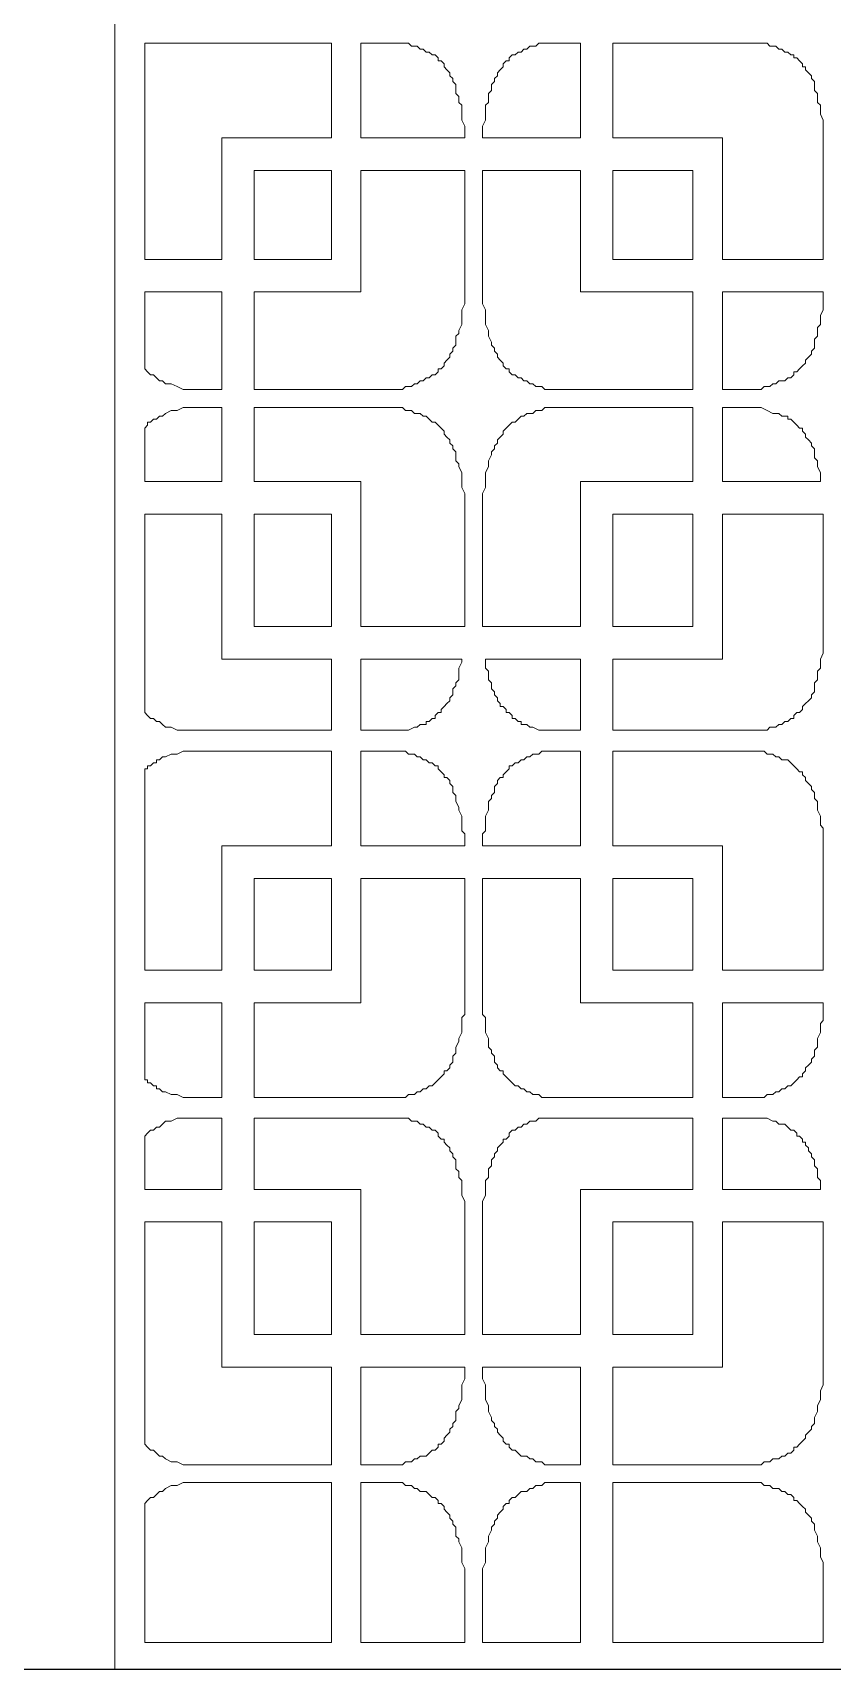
# Model space of a CAD drawing. Extents: x -66030 to 95157, y -13132 to 45879.
# Drawn here: x 63540 to 64594, y 24423 to 26581 of the extents above; entities that cross this region are included whole.
import ezdxf

# ---------------------------------------------------------------- set-up
doc = ezdxf.new("R2010")
doc.units = 0
doc.header["$LTSCALE"] = 100
doc.header["$MEASUREMENT"] = 0
doc.layers.get('0').update_dxf_attribs({"linetype": 'CONTINUOUS'})
doc.layers.add('3', color=11, linetype='CONTINUOUS')

msp = doc.modelspace()

# ---------------------------------------------------------------- linework, layer by layer
at = {"lineweight": 0}
for points in [[(65531.4, 28258.2), (65539.2, 28258.2), (65539.2, 24422.6), (65531.4, 24422.6), (65531.4, 24422.6), (63648.7, 24422.6), (63648.7, 24422.6), (63648.7, 28258.2), (63648.7, 28258.2), (65531.4, 28258.2), (65531.4, 28258.2)], [(63687.8, 26281.8), (63687.8, 26567), (63933.9, 26567), (63933.9, 26442), (63789.3, 26442), (63789.3, 26281.8), (63687.8, 26281.8)], [(64109.6, 26442), (64109.6, 26449.8), (64109.6, 26457.6), (64105.7, 26465.4), (64105.7, 26473.2), (64105.7, 26477.1), (64105.7, 26484.9), (64101.8, 26488.8), (64101.8, 26496.6), (64097.9, 26500.5), (64097.9, 26504.5), (64097.9, 26512.3), (64094, 26516.2), (64094, 26520.1), (64090.1, 26524), (64090.1, 26527.9), (64086.2, 26531.8), (64082.3, 26535.7), (64082.3, 26539.6), (64078.4, 26543.5), (64074.5, 26543.5), (64074.5, 26547.4), (64070.6, 26551.3), (64066.7, 26551.3), (64062.7, 26555.2), (64058.8, 26555.2), (64054.9, 26559.1), (64051, 26559.1), (64047.1, 26563), (64043.2, 26563), (64039.3, 26563), (64035.4, 26567), (64031.5, 26567), (64027.6, 26567), (63972.9, 26567), (63972.9, 26442), (64109.6, 26442)], [(64262, 26567), (64215.1, 26567), (64211.2, 26567), (64207.3, 26567), (64203.4, 26563), (64199.5, 26563), (64195.6, 26563), (64191.6, 26559.1), (64187.7, 26559.1), (64183.8, 26555.2), (64179.9, 26555.2), (64176, 26551.3), (64172.1, 26551.3), (64168.2, 26547.4), (64168.2, 26543.5), (64164.3, 26543.5), (64160.4, 26539.6), (64160.4, 26535.7), (64156.5, 26531.8), (64152.6, 26527.9), (64152.6, 26524), (64148.7, 26520.1), (64148.7, 26516.2), (64144.8, 26512.3), (64144.8, 26504.5), (64140.9, 26500.5), (64140.9, 26496.6), (64140.9, 26488.8), (64137, 26484.9), (64137, 26477.1), (64137, 26473.2), (64137, 26465.4), (64133.1, 26457.6), (64133.1, 26449.8), (64133.1, 26442), (64262, 26442), (64262, 26567)], [(64582.2, 26457.6), (64582.2, 26281.8), (64449.4, 26281.8), (64449.4, 26442), (64304.9, 26442), (64304.9, 26567), (64441.6, 26567), (64500.2, 26567), (64504.1, 26567), (64508, 26567), (64511.9, 26563), (64515.8, 26563), (64519.7, 26563), (64523.7, 26559.1), (64527.6, 26559.1), (64531.5, 26555.2), (64535.4, 26555.2), (64539.3, 26551.3), (64543.2, 26551.3), (64543.2, 26547.4), (64547.1, 26547.4), (64551, 26543.5), (64554.9, 26539.6), (64554.9, 26535.7), (64558.8, 26535.7), (64558.8, 26531.8), (64562.7, 26527.9), (64566.6, 26524), (64566.6, 26520.1), (64570.5, 26516.2), (64570.5, 26508.4), (64570.5, 26504.5), (64574.4, 26500.5), (64574.4, 26496.6), (64574.4, 26488.8), (64578.3, 26484.9), (64578.3, 26477.1), (64578.3, 26473.2), (64582.2, 26465.4), (64582.2, 26457.6)], [(64109.6, 26399), (64109.6, 26262.3), (64109.6, 26262.3), (64109.6, 26262.3), (64109.6, 26262.3), (64109.6, 26258.4), (64109.6, 26258.4), (64109.6, 26258.4), (64109.6, 26258.4), (64109.6, 26258.4), (64109.6, 26258.4), (64109.6, 26258.4), (64109.6, 26254.5), (64109.6, 26254.5), (64109.6, 26254.5), (64109.6, 26254.5), (64109.6, 26254.5), (64109.6, 26254.5), (64109.6, 26254.5), (64109.6, 26254.5), (64109.6, 26250.6), (64109.6, 26250.6), (64109.6, 26250.6), (64109.6, 26250.6), (64109.6, 26250.6), (64109.6, 26250.6), (64109.6, 26250.6), (64109.6, 26250.6), (64109.6, 26246.7), (64109.6, 26246.7), (64109.6, 26246.7), (64109.6, 26246.7), (64109.6, 26246.7), (64109.6, 26246.7), (64109.6, 26246.7), (64109.6, 26246.7), (64109.6, 26242.8), (64109.6, 26242.8), (64109.6, 26242.8), (64109.6, 26242.8), (64109.6, 26242.8), (64109.6, 26242.8), (64109.6, 26242.8), (64109.6, 26238.8), (64109.6, 26238.8), (64109.6, 26238.8), (64109.6, 26238.8), (64109.6, 26238.8), (64109.6, 26238.8), (64109.6, 26238.8), (64109.6, 26238.8), (64109.6, 26234.9), (64109.6, 26234.9), (64109.6, 26234.9), (64109.6, 26234.9), (64109.6, 26234.9), (64109.6, 26234.9), (64109.6, 26234.9), (64109.6, 26234.9), (64109.6, 26231), (64109.6, 26231), (64109.6, 26231), (64109.6, 26231), (64109.6, 26231), (64109.6, 26231), (64109.6, 26231), (64109.6, 26223.2), (64105.7, 26215.4), (64105.7, 26207.6), (64105.7, 26203.7), (64105.7, 26195.9), (64101.8, 26188.1), (64101.8, 26184.2), (64097.9, 26180.3), (64097.9, 26172.4), (64097.9, 26168.5), (64094, 26164.6), (64094, 26160.7), (64090.1, 26156.8), (64090.1, 26152.9), (64086.2, 26149), (64082.3, 26145.1), (64082.3, 26141.2), (64078.4, 26137.3), (64074.5, 26137.3), (64074.5, 26133.4), (64070.6, 26129.5), (64066.7, 26129.5), (64062.7, 26125.6), (64058.8, 26125.6), (64054.9, 26121.7), (64051, 26121.7), (64047.1, 26117.8), (64043.2, 26117.8), (64039.3, 26113.9), (64035.4, 26113.9), (64031.5, 26113.9), (64027.6, 26110), (63965.1, 26110), (63832.3, 26110), (63832.3, 26238.8), (63972.9, 26238.8), (63972.9, 26399), (64109.6, 26399)], [(63832.3, 26281.8), (63933.9, 26281.8), (63933.9, 26399), (63832.3, 26399), (63832.3, 26281.8)], [(64133.1, 26262.3), (64133.1, 26399), (64262, 26399), (64262, 26238.8), (64410.4, 26238.8), (64410.4, 26110), (64273.7, 26110), (64215.1, 26110), (64211.2, 26113.9), (64207.3, 26113.9), (64203.4, 26113.9), (64199.5, 26117.8), (64195.6, 26117.8), (64191.6, 26121.7), (64187.7, 26121.7), (64183.8, 26125.6), (64179.9, 26125.6), (64176, 26129.5), (64172.1, 26129.5), (64168.2, 26133.4), (64168.2, 26137.3), (64164.3, 26137.3), (64160.4, 26141.2), (64160.4, 26145.1), (64156.5, 26149), (64152.6, 26152.9), (64152.6, 26156.8), (64148.7, 26160.7), (64148.7, 26164.6), (64144.8, 26168.5), (64144.8, 26172.4), (64140.9, 26180.3), (64140.9, 26184.2), (64140.9, 26188.1), (64137, 26195.9), (64137, 26203.7), (64137, 26207.6), (64137, 26215.4), (64133.1, 26223.2), (64133.1, 26231), (64133.1, 26231), (64133.1, 26231), (64133.1, 26231), (64133.1, 26231), (64133.1, 26231), (64133.1, 26231), (64133.1, 26234.9), (64133.1, 26234.9), (64133.1, 26234.9), (64133.1, 26234.9), (64133.1, 26234.9), (64133.1, 26234.9), (64133.1, 26234.9), (64133.1, 26234.9), (64133.1, 26238.8), (64133.1, 26238.8), (64133.1, 26238.8), (64133.1, 26238.8), (64133.1, 26238.8), (64133.1, 26238.8), (64133.1, 26238.8), (64133.1, 26238.8), (64133.1, 26242.8), (64133.1, 26242.8), (64133.1, 26242.8), (64133.1, 26242.8), (64133.1, 26242.8), (64133.1, 26242.8), (64133.1, 26242.8), (64133.1, 26246.7), (64133.1, 26246.7), (64133.1, 26246.7), (64133.1, 26246.7), (64133.1, 26246.7), (64133.1, 26246.7), (64133.1, 26246.7), (64133.1, 26246.7), (64133.1, 26250.6), (64133.1, 26250.6), (64133.1, 26250.6), (64133.1, 26250.6), (64133.1, 26250.6), (64133.1, 26250.6), (64133.1, 26250.6), (64133.1, 26250.6), (64133.1, 26254.5), (64133.1, 26254.5), (64133.1, 26254.5), (64133.1, 26254.5), (64133.1, 26254.5), (64133.1, 26254.5), (64133.1, 26254.5), (64133.1, 26254.5), (64133.1, 26258.4), (64133.1, 26258.4), (64133.1, 26258.4), (64133.1, 26258.4), (64133.1, 26258.4), (64133.1, 26258.4), (64133.1, 26258.4), (64133.1, 26262.3), (64133.1, 26262.3), (64133.1, 26262.3), (64133.1, 26262.3)], [(64304.9, 26399), (64410.4, 26399), (64410.4, 26281.8), (64304.9, 26281.8), (64304.9, 26399)], [(63687.8, 26137.3), (63687.8, 26238.8), (63789.3, 26238.8), (63789.3, 26110), (63738.6, 26110), (63730.7, 26113.9), (63722.9, 26117.8), (63715.1, 26117.8), (63711.2, 26121.7), (63707.3, 26121.7), (63703.4, 26125.6), (63703.4, 26125.6), (63699.5, 26129.5), (63695.6, 26129.5), (63691.7, 26133.4), (63691.7, 26133.4), (63687.8, 26137.3)], [(64582.2, 26238.8), (64582.2, 26223.2), (64582.2, 26215.4), (64578.3, 26207.6), (64578.3, 26203.7), (64578.3, 26195.9), (64574.4, 26192), (64574.4, 26184.2), (64574.4, 26180.3), (64570.5, 26176.4), (64570.5, 26168.5), (64570.5, 26164.6), (64566.6, 26160.7), (64566.6, 26156.8), (64562.7, 26152.9), (64558.8, 26149), (64558.8, 26145.1), (64554.9, 26141.2), (64554.9, 26141.2), (64551, 26137.3), (64547.1, 26133.4), (64543.2, 26133.4), (64543.2, 26129.5), (64539.3, 26125.6), (64535.4, 26125.6), (64531.5, 26121.7), (64527.6, 26121.7), (64523.7, 26121.7), (64519.7, 26117.8), (64515.8, 26117.8), (64511.9, 26113.9), (64508, 26113.9), (64504.1, 26113.9), (64500.2, 26110), (64449.4, 26110), (64449.4, 26238.8), (64582.2, 26238.8)], [(63687.8, 25988.9), (63687.8, 26059.2), (63691.7, 26063.1), (63691.7, 26067), (63695.6, 26067), (63699.5, 26070.9), (63703.4, 26070.9), (63703.4, 26070.9), (63707.3, 26074.8), (63711.2, 26074.8), (63715.1, 26078.7), (63722.9, 26082.6), (63730.7, 26082.6), (63738.6, 26086.5), (63789.3, 26086.5), (63789.3, 25988.9), (63687.8, 25988.9)], [(64109.6, 25934.2), (64109.6, 25809.2), (64109.6, 25809.2), (64109.6, 25809.2), (64109.6, 25809.2), (64109.6, 25809.2), (64109.6, 25809.2), (64109.6, 25809.2), (64109.6, 25809.2), (64109.6, 25809.2), (64109.6, 25809.2), (64109.6, 25809.2), (64109.6, 25809.2), (64109.6, 25809.2), (64109.6, 25809.2), (64109.6, 25805.3), (64109.6, 25805.3), (64109.6, 25805.3), (64109.6, 25805.3), (64109.6, 25805.3), (64109.6, 25805.3), (64109.6, 25805.3), (64109.6, 25805.3), (64109.6, 25805.3), (64109.6, 25805.3), (64109.6, 25805.3), (64109.6, 25805.3), (64109.6, 25805.3), (64109.6, 25805.3), (64109.6, 25805.3), (64109.6, 25805.3), (64109.6, 25805.3), (64109.6, 25805.3), (64109.6, 25805.3), (64109.6, 25805.3), (64109.6, 25801.4), (64109.6, 25801.4), (64109.6, 25801.4), (64109.6, 25801.4), (64109.6, 25801.4), (64109.6, 25801.4), (64109.6, 25801.4), (64109.6, 25801.4), (64109.6, 25801.4), (64109.6, 25801.4), (64109.6, 25801.4), (64109.6, 25801.4), (64109.6, 25801.4), (64109.6, 25801.4), (64109.6, 25801.4), (64109.6, 25801.4), (64109.6, 25801.4), (64109.6, 25801.4), (64109.6, 25801.4), (64109.6, 25801.4), (64109.6, 25797.5), (64109.6, 25797.5), (64109.6, 25797.5), (64109.6, 25797.5), (64109.6, 25797.5), (64109.6, 25797.5), (64109.6, 25797.5), (64109.6, 25797.5), (64109.6, 25797.5), (64109.6, 25797.5), (64109.6, 25797.5), (63972.9, 25797.5), (63972.9, 25988.9), (63832.3, 25988.9), (63832.3, 26086.5), (63965.1, 26086.5), (64027.6, 26086.5), (64031.5, 26082.6), (64035.4, 26082.6), (64039.3, 26082.6), (64043.2, 26078.7), (64047.1, 26078.7), (64051, 26078.7), (64054.9, 26074.8), (64058.8, 26074.8), (64062.7, 26070.9), (64066.7, 26067), (64070.6, 26067), (64074.5, 26063.1), (64074.5, 26063.1), (64078.4, 26059.2), (64082.3, 26055.3), (64082.3, 26051.4), (64086.2, 26047.5), (64090.1, 26043.6), (64090.1, 26039.6), (64094, 26035.7), (64094, 26031.8), (64097.9, 26027.9), (64097.9, 26024), (64097.9, 26016.2), (64101.8, 26012.3), (64101.8, 26008.4), (64105.7, 26000.6), (64105.7, 25996.7), (64105.7, 25988.9), (64105.7, 25981.1), (64109.6, 25973.2), (64109.6, 25965.4), (64109.6, 25934.2)], [(64133.1, 25809.2), (64133.1, 25934.2), (64133.1, 25965.4), (64133.1, 25973.2), (64137, 25981.1), (64137, 25988.9), (64137, 25996.7), (64137, 26000.6), (64140.9, 26008.4), (64140.9, 26012.3), (64140.9, 26016.2), (64144.8, 26024), (64144.8, 26027.9), (64148.7, 26031.8), (64148.7, 26035.7), (64152.6, 26039.6), (64152.6, 26043.6), (64156.5, 26047.5), (64160.4, 26051.4), (64160.4, 26055.3), (64164.3, 26059.2), (64168.2, 26063.1), (64168.2, 26063.1), (64172.1, 26067), (64176, 26067), (64179.9, 26070.9), (64183.8, 26074.8), (64187.7, 26074.8), (64191.6, 26078.7), (64195.6, 26078.7), (64199.5, 26078.7), (64203.4, 26082.6), (64207.3, 26082.6), (64211.2, 26082.6), (64215.1, 26086.5), (64273.7, 26086.5), (64410.4, 26086.5), (64410.4, 25988.9), (64262, 25988.9), (64262, 25797.5), (64133.1, 25797.5), (64133.1, 25797.5), (64133.1, 25797.5), (64133.1, 25797.5), (64133.1, 25797.5), (64133.1, 25797.5), (64133.1, 25797.5), (64133.1, 25797.5), (64133.1, 25797.5), (64133.1, 25797.5), (64133.1, 25797.5), (64133.1, 25801.4), (64133.1, 25801.4), (64133.1, 25801.4), (64133.1, 25801.4), (64133.1, 25801.4), (64133.1, 25801.4), (64133.1, 25801.4), (64133.1, 25801.4), (64133.1, 25801.4), (64133.1, 25801.4), (64133.1, 25801.4), (64133.1, 25801.4), (64133.1, 25801.4), (64133.1, 25801.4), (64133.1, 25801.4), (64133.1, 25801.4), (64133.1, 25801.4), (64133.1, 25801.4), (64133.1, 25801.4), (64133.1, 25801.4), (64133.1, 25805.3), (64133.1, 25805.3), (64133.1, 25805.3), (64133.1, 25805.3), (64133.1, 25805.3), (64133.1, 25805.3), (64133.1, 25805.3), (64133.1, 25805.3), (64133.1, 25805.3), (64133.1, 25805.3), (64133.1, 25805.3), (64133.1, 25805.3), (64133.1, 25805.3), (64133.1, 25805.3), (64133.1, 25805.3), (64133.1, 25805.3), (64133.1, 25805.3), (64133.1, 25805.3), (64133.1, 25805.3), (64133.1, 25805.3), (64133.1, 25809.2), (64133.1, 25809.2), (64133.1, 25809.2), (64133.1, 25809.2), (64133.1, 25809.2), (64133.1, 25809.2), (64133.1, 25809.2), (64133.1, 25809.2), (64133.1, 25809.2), (64133.1, 25809.2), (64133.1, 25809.2), (64133.1, 25809.2), (64133.1, 25809.2), (64133.1, 25809.2)], [(64578.3, 25988.9), (64578.3, 25996.7), (64578.3, 26000.6), (64574.4, 26008.4), (64574.4, 26012.3), (64574.4, 26016.2), (64570.5, 26020.1), (64570.5, 26027.9), (64570.5, 26031.8), (64566.6, 26035.7), (64566.6, 26039.6), (64562.7, 26043.6), (64562.7, 26043.6), (64558.8, 26047.5), (64558.8, 26051.4), (64554.9, 26055.3), (64554.9, 26059.2), (64551, 26059.2), (64547.1, 26063.1), (64547.1, 26063.1), (64543.2, 26067), (64539.3, 26070.9), (64535.4, 26070.9), (64535.4, 26074.8), (64531.5, 26074.8), (64527.6, 26074.8), (64523.7, 26078.7), (64519.7, 26078.7), (64515.8, 26078.7), (64508, 26082.6), (64500.2, 26086.5), (64449.4, 26086.5), (64449.4, 25988.9), (64578.3, 25988.9)], [(63687.8, 25684.2), (63687.8, 25945.9), (63789.3, 25945.9), (63789.3, 25754.5), (63933.9, 25754.5), (63933.9, 25660.8), (63797.1, 25660.8), (63738.6, 25660.8), (63730.7, 25660.8), (63722.9, 25664.7), (63715.1, 25664.7), (63711.2, 25668.6), (63707.3, 25672.5), (63703.4, 25672.5), (63703.4, 25672.5), (63699.5, 25676.4), (63695.6, 25676.4), (63691.7, 25680.3), (63691.7, 25680.3), (63687.8, 25684.2)], [(63933.9, 25797.5), (63832.3, 25797.5), (63832.3, 25945.9), (63933.9, 25945.9), (63933.9, 25797.5)], [(64582.2, 25945.9), (64582.2, 25770.1), (64582.2, 25762.3), (64578.3, 25754.5), (64578.3, 25750.6), (64578.3, 25742.8), (64574.4, 25738.9), (64574.4, 25731.1), (64574.4, 25727.2), (64570.5, 25723.3), (64570.5, 25719.4), (64570.5, 25711.5), (64566.6, 25707.6), (64566.6, 25703.7), (64562.7, 25699.8), (64558.8, 25695.9), (64558.8, 25695.9), (64554.9, 25692), (64554.9, 25688.1), (64551, 25684.2), (64547.1, 25684.2), (64543.2, 25680.3), (64543.2, 25676.4), (64539.3, 25676.4), (64535.4, 25672.5), (64531.5, 25672.5), (64527.6, 25668.6), (64523.7, 25668.6), (64519.7, 25664.7), (64515.8, 25664.7), (64511.9, 25664.7), (64508, 25660.8), (64504.1, 25660.8), (64500.2, 25660.8), (64441.6, 25660.8), (64304.9, 25660.8), (64304.9, 25754.5), (64449.4, 25754.5), (64449.4, 25945.9), (64582.2, 25945.9)], [(64410.4, 25945.9), (64410.4, 25797.5), (64304.9, 25797.5), (64304.9, 25945.9), (64410.4, 25945.9)], [(63972.9, 25660.8), (64027.6, 25660.8), (64035.4, 25660.8), (64043.2, 25664.7), (64047.1, 25664.7), (64051, 25668.6), (64054.9, 25668.6), (64058.8, 25668.6), (64058.8, 25672.5), (64062.7, 25672.5), (64066.7, 25676.4), (64070.6, 25676.4), (64070.6, 25680.3), (64074.5, 25684.2), (64078.4, 25684.2), (64078.4, 25688.1), (64082.3, 25692), (64082.3, 25692), (64086.2, 25695.9), (64090.1, 25699.8), (64090.1, 25703.7), (64094, 25707.6), (64094, 25711.5), (64094, 25715.4), (64097.9, 25719.4), (64097.9, 25723.3), (64101.8, 25727.2), (64101.8, 25731.1), (64101.8, 25738.9), (64101.8, 25742.8), (64105.7, 25750.6), (64105.7, 25754.5), (63972.9, 25754.5), (63972.9, 25660.8)], [(64137, 25754.5), (64137, 25750.6), (64137, 25742.8), (64140.9, 25738.9), (64140.9, 25731.1), (64140.9, 25727.2), (64144.8, 25723.3), (64144.8, 25719.4), (64144.8, 25715.4), (64148.7, 25711.5), (64148.7, 25707.6), (64152.6, 25703.7), (64152.6, 25699.8), (64156.5, 25695.9), (64156.5, 25692), (64160.4, 25692), (64164.3, 25688.1), (64164.3, 25684.2), (64168.2, 25684.2), (64172.1, 25680.3), (64172.1, 25676.4), (64176, 25676.4), (64179.9, 25672.5), (64183.8, 25672.5), (64183.8, 25668.6), (64187.7, 25668.6), (64191.6, 25668.6), (64195.6, 25664.7), (64199.5, 25664.7), (64207.3, 25660.8), (64215.1, 25660.8), (64262, 25660.8), (64262, 25754.5), (64137, 25754.5)], [(63687.8, 25344.4), (63687.8, 25610), (63691.7, 25610), (63691.7, 25613.9), (63695.6, 25613.9), (63699.5, 25617.8), (63703.4, 25617.8), (63703.4, 25621.7), (63707.3, 25621.7), (63711.2, 25625.6), (63715.1, 25625.6), (63722.9, 25629.5), (63730.7, 25629.5), (63738.6, 25633.4), (63797.1, 25633.4), (63933.9, 25633.4), (63933.9, 25508.4), (63789.3, 25508.4), (63789.3, 25344.4), (63687.8, 25344.4)], [(64109.6, 25508.4), (64109.6, 25516.2), (64109.6, 25524.1), (64105.7, 25528), (64105.7, 25535.8), (64105.7, 25543.6), (64105.7, 25547.5), (64101.8, 25555.3), (64101.8, 25559.2), (64097.9, 25567), (64097.9, 25570.9), (64097.9, 25574.8), (64094, 25578.7), (64094, 25586.6), (64090.1, 25590.5), (64090.1, 25594.4), (64086.2, 25598.3), (64082.3, 25598.3), (64082.3, 25602.2), (64078.4, 25606.1), (64074.5, 25610), (64074.5, 25613.9), (64070.6, 25613.9), (64066.7, 25617.8), (64062.7, 25617.8), (64058.8, 25621.7), (64054.9, 25621.7), (64051, 25625.6), (64047.1, 25625.6), (64043.2, 25629.5), (64039.3, 25629.5), (64035.4, 25629.5), (64031.5, 25633.4), (64027.6, 25633.4), (63972.9, 25633.4), (63972.9, 25508.4), (64109.6, 25508.4)], [(64262, 25633.4), (64215.1, 25633.4), (64211.2, 25633.4), (64207.3, 25629.5), (64203.4, 25629.5), (64199.5, 25629.5), (64195.6, 25625.6), (64191.6, 25625.6), (64187.7, 25621.7), (64183.8, 25621.7), (64179.9, 25617.8), (64176, 25617.8), (64172.1, 25613.9), (64168.2, 25613.9), (64168.2, 25610), (64164.3, 25606.1), (64160.4, 25602.2), (64160.4, 25598.3), (64156.5, 25598.3), (64152.6, 25594.4), (64152.6, 25590.5), (64148.7, 25586.6), (64148.7, 25578.7), (64144.8, 25574.8), (64144.8, 25570.9), (64140.9, 25567), (64140.9, 25559.2), (64140.9, 25555.3), (64137, 25547.5), (64137, 25543.6), (64137, 25535.8), (64137, 25528), (64133.1, 25524.1), (64133.1, 25516.2), (64133.1, 25508.4), (64262, 25508.4), (64262, 25633.4)], [(64582.2, 25524.1), (64582.2, 25344.4), (64449.4, 25344.4), (64449.4, 25508.4), (64304.9, 25508.4), (64304.9, 25633.4), (64441.6, 25633.4), (64500.2, 25633.4), (64504.1, 25633.4), (64508, 25629.5), (64511.9, 25629.5), (64515.8, 25629.5), (64519.7, 25625.6), (64523.7, 25625.6), (64527.6, 25621.7), (64531.5, 25621.7), (64535.4, 25621.7), (64539.3, 25617.8), (64543.2, 25613.9), (64543.2, 25613.9), (64547.1, 25610), (64551, 25606.1), (64554.9, 25606.1), (64554.9, 25602.2), (64558.8, 25598.3), (64558.8, 25594.4), (64562.7, 25590.5), (64566.6, 25586.6), (64566.6, 25582.6), (64570.5, 25578.7), (64570.5, 25574.8), (64570.5, 25570.9), (64574.4, 25567), (64574.4, 25559.2), (64574.4, 25555.3), (64578.3, 25547.5), (64578.3, 25543.6), (64578.3, 25535.8), (64582.2, 25531.9), (64582.2, 25524.1)], [(64109.6, 25465.5), (64109.6, 25328.8), (64109.6, 25324.9), (64109.6, 25324.9), (64109.6, 25324.9), (64109.6, 25324.9), (64109.6, 25324.9), (64109.6, 25324.9), (64109.6, 25324.9), (64109.6, 25320.9), (64109.6, 25320.9), (64109.6, 25320.9), (64109.6, 25320.9), (64109.6, 25320.9), (64109.6, 25320.9), (64109.6, 25320.9), (64109.6, 25320.9), (64109.6, 25317), (64109.6, 25317), (64109.6, 25317), (64109.6, 25317), (64109.6, 25317), (64109.6, 25317), (64109.6, 25317), (64109.6, 25317), (64109.6, 25313.1), (64109.6, 25313.1), (64109.6, 25313.1), (64109.6, 25313.1), (64109.6, 25313.1), (64109.6, 25313.1), (64109.6, 25313.1), (64109.6, 25309.2), (64109.6, 25309.2), (64109.6, 25309.2), (64109.6, 25309.2), (64109.6, 25309.2), (64109.6, 25309.2), (64109.6, 25309.2), (64109.6, 25309.2), (64109.6, 25305.3), (64109.6, 25305.3), (64109.6, 25305.3), (64109.6, 25305.3), (64109.6, 25305.3), (64109.6, 25305.3), (64109.6, 25305.3), (64109.6, 25305.3), (64109.6, 25301.4), (64109.6, 25301.4), (64109.6, 25301.4), (64109.6, 25301.4), (64109.6, 25301.4), (64109.6, 25301.4), (64109.6, 25301.4), (64109.6, 25301.4), (64109.6, 25297.5), (64109.6, 25297.5), (64109.6, 25297.5), (64109.6, 25297.5), (64109.6, 25297.5), (64109.6, 25297.5), (64109.6, 25297.5), (64109.6, 25297.5), (64109.6, 25293.6), (64109.6, 25293.6), (64109.6, 25285.8), (64105.7, 25281.9), (64105.7, 25274.1), (64105.7, 25266.3), (64105.7, 25262.4), (64101.8, 25254.5), (64101.8, 25250.6), (64097.9, 25242.8), (64097.9, 25238.9), (64097.9, 25235), (64094, 25231.1), (64094, 25223.3), (64090.1, 25219.4), (64090.1, 25215.5), (64086.2, 25211.6), (64082.3, 25211.6), (64082.3, 25207.7), (64078.4, 25203.8), (64074.5, 25199.9), (64074.5, 25199.9), (64070.6, 25196), (64066.7, 25192), (64062.7, 25192), (64058.8, 25188.1), (64054.9, 25188.1), (64051, 25184.2), (64047.1, 25184.2), (64043.2, 25180.3), (64039.3, 25180.3), (64035.4, 25180.3), (64031.5, 25176.4), (64027.6, 25176.4), (63965.1, 25176.4), (63832.3, 25176.4), (63832.3, 25301.4), (63972.9, 25301.4), (63972.9, 25465.5), (64109.6, 25465.5)], [(63832.3, 25344.4), (63933.9, 25344.4), (63933.9, 25465.5), (63832.3, 25465.5), (63832.3, 25344.4)], [(64133.1, 25328.8), (64133.1, 25465.5), (64262, 25465.5), (64262, 25301.4), (64410.4, 25301.4), (64410.4, 25176.4), (64273.7, 25176.4), (64215.1, 25176.4), (64211.2, 25176.4), (64207.3, 25180.3), (64203.4, 25180.3), (64199.5, 25180.3), (64195.6, 25184.2), (64191.6, 25184.2), (64187.7, 25188.1), (64183.8, 25188.1), (64179.9, 25192), (64176, 25192), (64172.1, 25196), (64168.2, 25199.9), (64168.2, 25199.9), (64164.3, 25203.8), (64160.4, 25207.7), (64160.4, 25211.6), (64156.5, 25211.6), (64152.6, 25215.5), (64152.6, 25219.4), (64148.7, 25223.3), (64148.7, 25231.1), (64144.8, 25235), (64144.8, 25238.9), (64140.9, 25242.8), (64140.9, 25250.6), (64140.9, 25254.5), (64137, 25262.4), (64137, 25266.3), (64137, 25274.1), (64137, 25281.9), (64133.1, 25285.8), (64133.1, 25293.6), (64133.1, 25293.6), (64133.1, 25293.6), (64133.1, 25297.5), (64133.1, 25297.5), (64133.1, 25297.5), (64133.1, 25297.5), (64133.1, 25297.5), (64133.1, 25297.5), (64133.1, 25297.5), (64133.1, 25301.4), (64133.1, 25301.4), (64133.1, 25301.4), (64133.1, 25301.4), (64133.1, 25301.4), (64133.1, 25301.4), (64133.1, 25301.4), (64133.1, 25301.4), (64133.1, 25305.3), (64133.1, 25305.3), (64133.1, 25305.3), (64133.1, 25305.3), (64133.1, 25305.3), (64133.1, 25305.3), (64133.1, 25305.3), (64133.1, 25305.3), (64133.1, 25309.2), (64133.1, 25309.2), (64133.1, 25309.2), (64133.1, 25309.2), (64133.1, 25309.2), (64133.1, 25309.2), (64133.1, 25309.2), (64133.1, 25309.2), (64133.1, 25313.1), (64133.1, 25313.1), (64133.1, 25313.1), (64133.1, 25313.1), (64133.1, 25313.1), (64133.1, 25313.1), (64133.1, 25313.1), (64133.1, 25317), (64133.1, 25317), (64133.1, 25317), (64133.1, 25317), (64133.1, 25317), (64133.1, 25317), (64133.1, 25317), (64133.1, 25317), (64133.1, 25320.9), (64133.1, 25320.9), (64133.1, 25320.9), (64133.1, 25320.9), (64133.1, 25320.9), (64133.1, 25320.9), (64133.1, 25320.9), (64133.1, 25320.9), (64133.1, 25324.9), (64133.1, 25324.9), (64133.1, 25324.9), (64133.1, 25324.9), (64133.1, 25324.9), (64133.1, 25324.9), (64133.1, 25324.9), (64133.1, 25328.8)], [(64304.9, 25465.5), (64410.4, 25465.5), (64410.4, 25344.4), (64304.9, 25344.4), (64304.9, 25465.5)], [(63687.8, 25199.9), (63687.8, 25301.4), (63789.3, 25301.4), (63789.3, 25176.4), (63738.6, 25176.4), (63730.7, 25180.3), (63722.9, 25180.3), (63715.1, 25184.2), (63711.2, 25184.2), (63707.3, 25188.1), (63703.4, 25188.1), (63703.4, 25192), (63699.5, 25192), (63695.6, 25196), (63691.7, 25196), (63691.7, 25199.9), (63687.8, 25199.9)], [(64582.2, 25301.4), (64582.2, 25285.8), (64582.2, 25278), (64578.3, 25274.1), (64578.3, 25266.3), (64578.3, 25262.4), (64574.4, 25254.5), (64574.4, 25250.6), (64574.4, 25242.8), (64570.5, 25238.9), (64570.5, 25235), (64570.5, 25231.1), (64566.6, 25227.2), (64566.6, 25223.3), (64562.7, 25219.4), (64558.8, 25215.5), (64558.8, 25211.6), (64554.9, 25207.7), (64554.9, 25203.8), (64551, 25203.8), (64547.1, 25199.9), (64543.2, 25196), (64543.2, 25196), (64539.3, 25192), (64535.4, 25192), (64531.5, 25188.1), (64527.6, 25188.1), (64523.7, 25184.2), (64519.7, 25184.2), (64515.8, 25180.3), (64511.9, 25180.3), (64508, 25180.3), (64504.1, 25176.4), (64500.2, 25176.4), (64449.4, 25176.4), (64449.4, 25301.4), (64582.2, 25301.4)], [(63687.8, 25055.3), (63687.8, 25125.6), (63691.7, 25129.6), (63691.7, 25129.6), (63695.6, 25133.5), (63699.5, 25133.5), (63703.4, 25137.4), (63703.4, 25137.4), (63707.3, 25137.4), (63711.2, 25141.3), (63715.1, 25145.2), (63722.9, 25145.2), (63730.7, 25149.1), (63738.6, 25149.1), (63789.3, 25149.1), (63789.3, 25055.3), (63687.8, 25055.3)], [(64109.6, 25000.7), (64109.6, 24863.9), (63972.9, 24863.9), (63972.9, 25055.3), (63832.3, 25055.3), (63832.3, 25149.1), (63965.1, 25149.1), (64027.6, 25149.1), (64031.5, 25149.1), (64035.4, 25149.1), (64039.3, 25145.2), (64043.2, 25145.2), (64047.1, 25145.2), (64051, 25141.3), (64054.9, 25141.3), (64058.8, 25137.4), (64062.7, 25137.4), (64066.7, 25133.5), (64070.6, 25133.5), (64074.5, 25129.6), (64074.5, 25125.6), (64078.4, 25121.7), (64082.3, 25121.7), (64082.3, 25117.8), (64086.2, 25113.9), (64090.1, 25110), (64090.1, 25106.1), (64094, 25102.2), (64094, 25098.3), (64097.9, 25094.4), (64097.9, 25086.6), (64097.9, 25082.7), (64101.8, 25078.8), (64101.8, 25071), (64105.7, 25067.1), (64105.7, 25059.2), (64105.7, 25055.3), (64105.7, 25047.5), (64109.6, 25039.7), (64109.6, 25031.9), (64109.6, 25000.7)], [(64133.1, 24863.9), (64133.1, 25000.7), (64133.1, 25031.9), (64133.1, 25039.7), (64137, 25047.5), (64137, 25055.3), (64137, 25059.2), (64137, 25067.1), (64140.9, 25071), (64140.9, 25078.8), (64140.9, 25082.7), (64144.8, 25086.6), (64144.8, 25094.4), (64148.7, 25098.3), (64148.7, 25102.2), (64152.6, 25106.1), (64152.6, 25110), (64156.5, 25113.9), (64160.4, 25117.8), (64160.4, 25121.7), (64164.3, 25121.7), (64168.2, 25125.6), (64168.2, 25129.6), (64172.1, 25133.5), (64176, 25133.5), (64179.9, 25137.4), (64183.8, 25137.4), (64187.7, 25141.3), (64191.6, 25141.3), (64195.6, 25145.2), (64199.5, 25145.2), (64203.4, 25145.2), (64207.3, 25149.1), (64211.2, 25149.1), (64215.1, 25149.1), (64273.7, 25149.1), (64410.4, 25149.1), (64410.4, 25055.3), (64262, 25055.3), (64262, 24863.9), (64133.1, 24863.9)], [(64578.3, 25055.3), (64578.3, 25063.2), (64578.3, 25067.1), (64574.4, 25071), (64574.4, 25078.8), (64574.4, 25082.7), (64570.5, 25086.6), (64570.5, 25090.5), (64570.5, 25094.4), (64566.6, 25098.3), (64566.6, 25102.2), (64562.7, 25106.1), (64562.7, 25110), (64558.8, 25113.9), (64558.8, 25117.8), (64554.9, 25117.8), (64554.9, 25121.7), (64551, 25125.6), (64547.1, 25125.6), (64547.1, 25129.6), (64543.2, 25133.5), (64539.3, 25133.5), (64535.4, 25137.4), (64535.4, 25137.4), (64531.5, 25141.3), (64527.6, 25141.3), (64523.7, 25141.3), (64519.7, 25145.2), (64515.8, 25145.2), (64508, 25149.1), (64500.2, 25149.1), (64449.4, 25149.1), (64449.4, 25055.3), (64578.3, 25055.3)], [(63687.8, 24719.4), (63687.8, 25012.4), (63789.3, 25012.4), (63789.3, 24821), (63933.9, 24821), (63933.9, 24692.1), (63797.1, 24692.1), (63738.6, 24692.1), (63730.7, 24696), (63722.9, 24696), (63715.1, 24699.9), (63711.2, 24703.8), (63707.3, 24703.8), (63703.4, 24707.7), (63703.4, 24707.7), (63699.5, 24711.6), (63695.6, 24711.6), (63691.7, 24715.5), (63691.7, 24715.5), (63687.8, 24719.4)], [(63933.9, 24863.9), (63832.3, 24863.9), (63832.3, 25012.4), (63933.9, 25012.4), (63933.9, 24863.9)], [(64582.2, 25012.4), (64582.2, 24801.5), (64582.2, 24797.5), (64578.3, 24789.7), (64578.3, 24781.9), (64578.3, 24778), (64574.4, 24770.2), (64574.4, 24766.3), (64574.4, 24762.4), (64570.5, 24754.6), (64570.5, 24750.7), (64570.5, 24746.8), (64566.6, 24742.9), (64566.6, 24739), (64562.7, 24735.1), (64558.8, 24731.1), (64558.8, 24727.2), (64554.9, 24723.3), (64554.9, 24723.3), (64551, 24719.4), (64547.1, 24715.5), (64543.2, 24715.5), (64543.2, 24711.6), (64539.3, 24707.7), (64535.4, 24707.7), (64531.5, 24703.8), (64527.6, 24703.8), (64523.7, 24699.9), (64519.7, 24699.9), (64515.8, 24699.9), (64511.9, 24696), (64508, 24696), (64504.1, 24696), (64500.2, 24692.1), (64441.6, 24692.1), (64304.9, 24692.1), (64304.9, 24821), (64449.4, 24821), (64449.4, 25012.4), (64582.2, 25012.4)], [(64410.4, 25012.4), (64410.4, 24863.9), (64304.9, 24863.9), (64304.9, 25012.4), (64410.4, 25012.4)], [(64109.6, 24821), (63972.9, 24821), (63972.9, 24692.1), (64027.6, 24692.1), (64031.5, 24696), (64035.4, 24696), (64039.3, 24696), (64043.2, 24699.9), (64047.1, 24699.9), (64051, 24703.8), (64054.9, 24703.8), (64058.8, 24703.8), (64062.7, 24707.7), (64066.7, 24711.6), (64070.6, 24711.6), (64074.5, 24715.5), (64074.5, 24719.4), (64078.4, 24719.4), (64082.3, 24723.3), (64082.3, 24727.2), (64086.2, 24731.1), (64090.1, 24735.1), (64090.1, 24739), (64094, 24742.9), (64094, 24746.8), (64097.9, 24750.7), (64097.9, 24754.6), (64097.9, 24762.4), (64101.8, 24766.3), (64101.8, 24770.2), (64105.7, 24778), (64105.7, 24781.9), (64105.7, 24789.7), (64105.7, 24797.5), (64109.6, 24805.4), (64109.6, 24813.2), (64109.6, 24821)], [(64262, 24692.1), (64262, 24821), (64133.1, 24821), (64133.1, 24813.2), (64133.1, 24805.4), (64137, 24797.5), (64137, 24789.7), (64137, 24781.9), (64137, 24778), (64140.9, 24770.2), (64140.9, 24766.3), (64140.9, 24762.4), (64144.8, 24754.6), (64144.8, 24750.7), (64148.7, 24746.8), (64148.7, 24742.9), (64152.6, 24739), (64152.6, 24735.1), (64156.5, 24731.1), (64160.4, 24727.2), (64160.4, 24723.3), (64164.3, 24719.4), (64168.2, 24719.4), (64168.2, 24715.5), (64172.1, 24711.6), (64176, 24711.6), (64179.9, 24707.7), (64183.8, 24703.8), (64187.7, 24703.8), (64191.6, 24703.8), (64195.6, 24699.9), (64199.5, 24699.9), (64203.4, 24696), (64207.3, 24696), (64211.2, 24696), (64215.1, 24692.1), (64262, 24692.1)], [(63933.9, 24457.7), (63687.8, 24457.7), (63687.8, 24641.3), (63691.7, 24645.2), (63691.7, 24645.2), (63695.6, 24649.1), (63699.5, 24649.1), (63703.4, 24653), (63703.4, 24653), (63707.3, 24656.9), (63711.2, 24656.9), (63715.1, 24660.8), (63722.9, 24664.7), (63730.7, 24664.7), (63738.6, 24668.7), (63797.1, 24668.7), (63933.9, 24668.7), (63933.9, 24457.7)], [(64109.6, 24457.7), (63972.9, 24457.7), (63972.9, 24668.7), (64027.6, 24668.7), (64031.5, 24664.7), (64035.4, 24664.7), (64039.3, 24664.7), (64043.2, 24660.8), (64047.1, 24660.8), (64051, 24656.9), (64054.9, 24656.9), (64058.8, 24656.9), (64062.7, 24653), (64066.7, 24649.1), (64070.6, 24649.1), (64074.5, 24645.2), (64074.5, 24641.3), (64078.4, 24641.3), (64082.3, 24637.4), (64082.3, 24633.5), (64086.2, 24629.6), (64090.1, 24625.7), (64090.1, 24621.8), (64094, 24617.9), (64094, 24614), (64097.9, 24610.1), (64097.9, 24606.2), (64097.9, 24598.3), (64101.8, 24594.4), (64101.8, 24590.5), (64105.7, 24582.7), (64105.7, 24578.8), (64105.7, 24571), (64105.7, 24563.2), (64109.6, 24555.4), (64109.6, 24547.6), (64109.6, 24547.6), (64109.6, 24547.6), (64109.6, 24547.6), (64109.6, 24547.6), (64109.6, 24547.6), (64109.6, 24547.6), (64109.6, 24543.7), (64109.6, 24543.7), (64109.6, 24543.7), (64109.6, 24543.7), (64109.6, 24543.7), (64109.6, 24543.7), (64109.6, 24543.7), (64109.6, 24543.7), (64109.6, 24539.8), (64109.6, 24539.8), (64109.6, 24539.8), (64109.6, 24539.8), (64109.6, 24539.8), (64109.6, 24539.8), (64109.6, 24539.8), (64109.6, 24539.8), (64109.6, 24535.8), (64109.6, 24535.8), (64109.6, 24535.8), (64109.6, 24535.8), (64109.6, 24535.8), (64109.6, 24535.8), (64109.6, 24535.8), (64109.6, 24535.8), (64109.6, 24531.9), (64109.6, 24531.9), (64109.6, 24531.9), (64109.6, 24531.9), (64109.6, 24531.9), (64109.6, 24531.9), (64109.6, 24531.9), (64109.6, 24531.9), (64109.6, 24528), (64109.6, 24528), (64109.6, 24528), (64109.6, 24528), (64109.6, 24528), (64109.6, 24528), (64109.6, 24528), (64109.6, 24524.1), (64109.6, 24524.1), (64109.6, 24524.1), (64109.6, 24524.1), (64109.6, 24524.1), (64109.6, 24524.1), (64109.6, 24524.1), (64109.6, 24524.1), (64109.6, 24520.2), (64109.6, 24520.2), (64109.6, 24520.2), (64109.6, 24520.2), (64109.6, 24520.2), (64109.6, 24520.2), (64109.6, 24520.2), (64109.6, 24520.2), (64109.6, 24516.3), (64109.6, 24516.3), (64109.6, 24516.3), (64109.6, 24457.7)], [(64262, 24457.7), (64133.1, 24457.7), (64133.1, 24516.3), (64133.1, 24516.3), (64133.1, 24516.3), (64133.1, 24520.2), (64133.1, 24520.2), (64133.1, 24520.2), (64133.1, 24520.2), (64133.1, 24520.2), (64133.1, 24520.2), (64133.1, 24520.2), (64133.1, 24520.2), (64133.1, 24524.1), (64133.1, 24524.1), (64133.1, 24524.1), (64133.1, 24524.1), (64133.1, 24524.1), (64133.1, 24524.1), (64133.1, 24524.1), (64133.1, 24524.1), (64133.1, 24528), (64133.1, 24528), (64133.1, 24528), (64133.1, 24528), (64133.1, 24528), (64133.1, 24528), (64133.1, 24528), (64133.1, 24531.9), (64133.1, 24531.9), (64133.1, 24531.9), (64133.1, 24531.9), (64133.1, 24531.9), (64133.1, 24531.9), (64133.1, 24531.9), (64133.1, 24531.9), (64133.1, 24535.8), (64133.1, 24535.8), (64133.1, 24535.8), (64133.1, 24535.8), (64133.1, 24535.8), (64133.1, 24535.8), (64133.1, 24535.8), (64133.1, 24535.8), (64133.1, 24539.8), (64133.1, 24539.8), (64133.1, 24539.8), (64133.1, 24539.8), (64133.1, 24539.8), (64133.1, 24539.8), (64133.1, 24539.8), (64133.1, 24539.8), (64133.1, 24543.7), (64133.1, 24543.7), (64133.1, 24543.7), (64133.1, 24543.7), (64133.1, 24543.7), (64133.1, 24543.7), (64133.1, 24543.7), (64133.1, 24547.6), (64133.1, 24547.6), (64133.1, 24547.6), (64133.1, 24547.6), (64133.1, 24547.6), (64133.1, 24547.6), (64133.1, 24547.6), (64133.1, 24547.6), (64133.1, 24555.4), (64137, 24563.2), (64137, 24571), (64137, 24578.8), (64137, 24582.7), (64140.9, 24590.5), (64140.9, 24594.4), (64140.9, 24598.3), (64144.8, 24606.2), (64144.8, 24610.1), (64148.7, 24614), (64148.7, 24617.9), (64152.6, 24621.8), (64152.6, 24625.7), (64156.5, 24629.6), (64160.4, 24633.5), (64160.4, 24637.4), (64164.3, 24641.3), (64168.2, 24641.3), (64168.2, 24645.2), (64172.1, 24649.1), (64176, 24649.1), (64179.9, 24653), (64183.8, 24656.9), (64187.7, 24656.9), (64191.6, 24656.9), (64195.6, 24660.8), (64199.5, 24660.8), (64203.4, 24664.7), (64207.3, 24664.7), (64211.2, 24664.7), (64215.1, 24668.7), (64262, 24668.7), (64262, 24457.7)], [(64582.2, 24457.7), (64304.9, 24457.7), (64304.9, 24668.7), (64441.6, 24668.7), (64500.2, 24668.7), (64504.1, 24664.7), (64508, 24664.7), (64511.9, 24664.7), (64515.8, 24660.8), (64519.7, 24660.8), (64523.7, 24660.8), (64527.6, 24656.9), (64531.5, 24656.9), (64535.4, 24653), (64539.3, 24653), (64543.2, 24649.1), (64543.2, 24645.2), (64547.1, 24645.2), (64551, 24641.3), (64554.9, 24637.4), (64554.9, 24637.4), (64558.8, 24633.5), (64558.8, 24629.6), (64562.7, 24625.7), (64566.6, 24621.8), (64566.6, 24617.9), (64570.5, 24614), (64570.5, 24610.1), (64570.5, 24606.2), (64574.4, 24598.3), (64574.4, 24594.4), (64574.4, 24590.5), (64578.3, 24582.7), (64578.3, 24578.8), (64578.3, 24571), (64582.2, 24563.2), (64582.2, 24559.3), (64582.2, 24457.7)]]:
    msp.add_lwpolyline(points, close=True, dxfattribs=at)
at = {"layer": '3'}
msp.add_line((-66009.4, 24422.6), (95156.9, 24422.6), dxfattribs=at)

doc.saveas('drawing.dxf')
